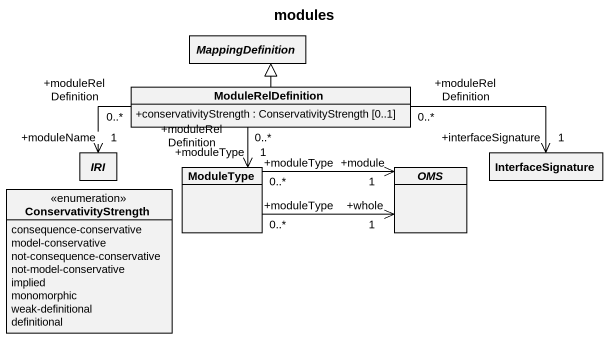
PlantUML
@startuml
title modules
hide circle
hide empty members
skinparam classAttributeIconSize 0
abstract class MappingDefinition
class ModuleRelDefinition {
  +conservativityStrength : ConservativityStrength [0..1]
}
abstract class IRI
class ModuleType
abstract class OMS
class InterfaceSignature
enum ConservativityStrength {
  consequence-conservative
  model-conservative
  not-consequence-conservative
  not-model-conservative
  implied
  monomorphic
  weak-definitional
  definitional
}
ModuleRelDefinition -up-|> MappingDefinition
IRI "+moduleName\n1" <-right- "+moduleRelDefinition\n0..*" ModuleRelDefinition
ModuleType "+moduleType\n1" <-up- "+moduleRelDefinition\n0..*" ModuleRelDefinition
OMS "+module\n1" <-left- "+moduleType\n0..*" ModuleType
OMS "+whole\n1" <-left- "+moduleType\n0..*" ModuleType
InterfaceSignature "+interfaceSignature\n1" <-left- "+moduleRelDefinition\n0..*" ModuleRelDefinition
@enduml
